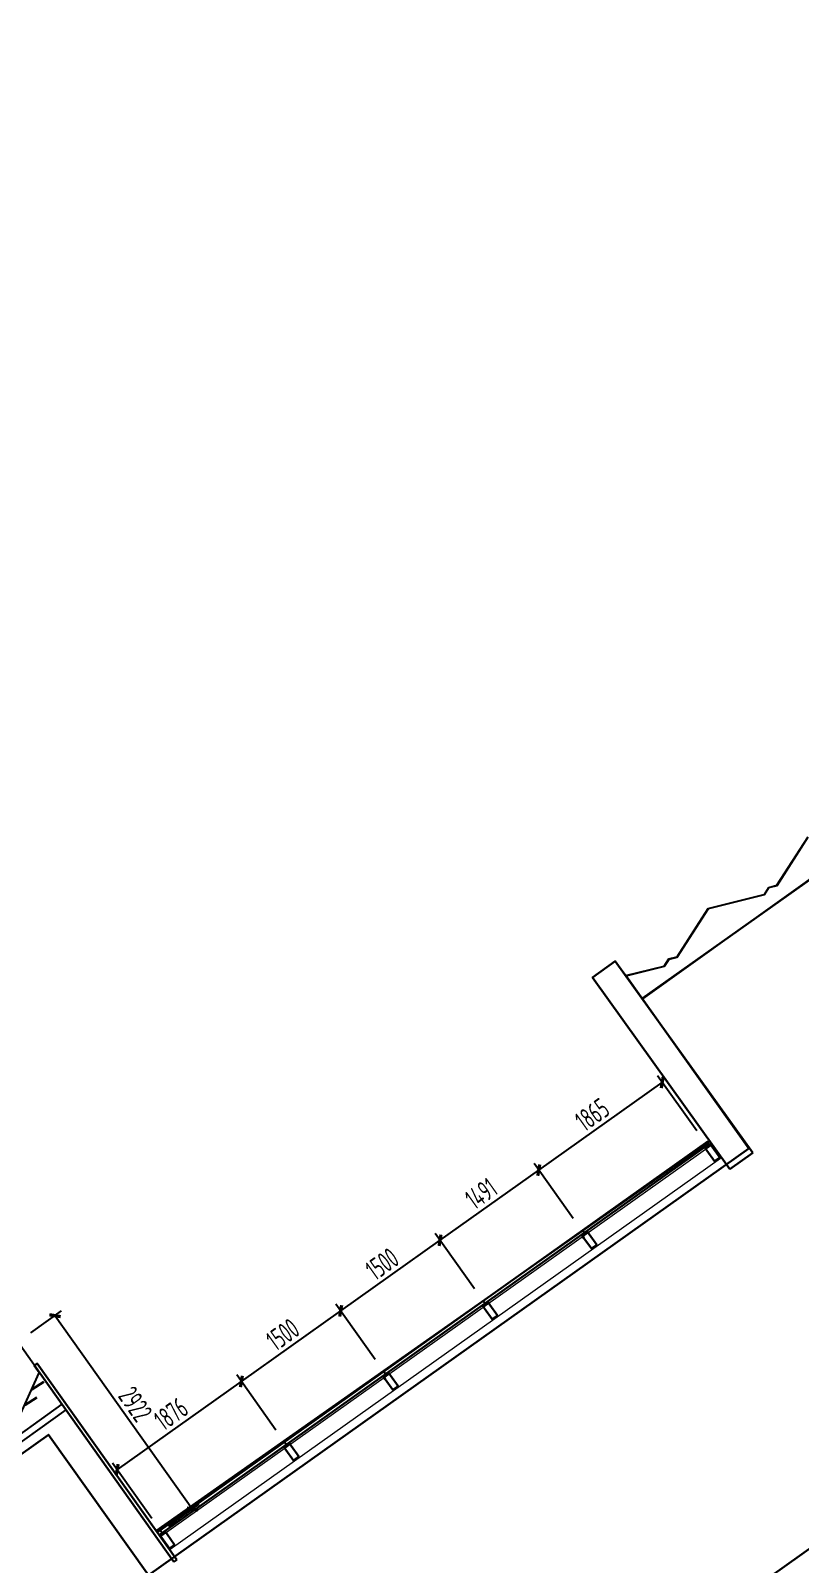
# Model space of a CAD drawing. Extents: x -936 to 12807311, y 101 to 1511157.
# Drawn here: x 12274448 to 12283921, y 1273290 to 1292177 of the extents above; entities that cross this region are included whole.
import ezdxf

# ---------------------------------------------------------------- set-up
doc = ezdxf.new("R2010")
doc.units = 0
doc.header["$LTSCALE"] = 1000
doc.header["$MEASUREMENT"] = 0
for name, color, linetype in [('PX-GLAZ-F2$0$1111111', 5, 'Continuous'), ('PX-GLAZ-F2$0$PX-GLAZ-F2$0$PX-GLAZ-F2$0$幕墙线', 104, 'Continuous'), ('PX-GLAZ-F2$0$PX-GLAZ-F2$0$绿化', 3, 'Continuous'), ('PX-GLAZ-F2$0$PX-PLAN-F2-T1$0$A-DIMS-150', 1, 'Continuous')]:
    doc.layers.add(name, color=color, linetype=linetype)
for name, color, linetype, lineweight in [('PX-GLAZ-F2$0$PX-GLAZ-F2$0$_EDO-ALUMINIUM-SECTION', 90, 'Continuous', 30), ('PX-GLAZ-F2$0$PX-GLAZ-F2$0$_EDO-ALUMINIUM-VIEW', 94, 'Continuous', 18), ('PX-GLAZ-F2$0$PX-GLAZ-F2$0$PX-GLAZ-F2$0$板边线', 36, 'Continuous', 30), ('PX-GLAZ-F2$0$PX-GLAZ-F2$0$板边线', 36, 'Continuous', 30), ('PX-GLAZ-F2$0$PX-GLAZ-F3$0$_EDO-ALUMINIUM-SECTION', 90, 'Continuous', 30), ('PX-GLAZ-F2$0$PX-GLAZ-F3$0$_EDO-GLASS-SECTION', 130, 'Continuous', 30)]:
    doc.layers.add(name, color=color, linetype=linetype, lineweight=lineweight)
doc.styles.add('PX-GLAZ-F2$0$PX-PLAN-F2-T1$0$XD2008_T3', font='xd-hzs.shx', dxfattribs={"width": 0.7, "bigfont": 'xd-hztxt.shx'})
doc.dimstyles.new('PX-GLAZ-F2$0$PX-PLAN-F2-T1$0$XD300$0&&100', dxfattribs={"dimtxt": 250, "dimasz": 100, "dimexe": 100, "dimexo": 200, "dimgap": 50, "dimtad": 1, "dimdec": 0, "dimzin": 0, "dimdsep": 46, "dimtxsty": 'PX-GLAZ-F2$0$PX-PLAN-F2-T1$0$XD2008_T3', "dimblk": 'PX-GLAZ-F2$0$PX-PLAN-F2-T1$0$_ArchTick', "dimcen": 0.09, "dimclrt": 4, "dimazin": 2, "dimtfac": 1, "dimtdec": 0, "dimtix": 1, "dimtmove": 2, "dimatfit": 3, "dimfxl": 0, "dimtolj": 1, "dimtzin": 0, "dimarcsym": 0})

# ---------------------------------------------------------------- blocks, each defined once
blk = doc.blocks.new('PX-GLAZ-F2$0$PX-GLAZ-F3$0$标准块')
at = {"layer": 'PX-GLAZ-F2$0$PX-GLAZ-F3$0$_EDO-ALUMINIUM-SECTION'}
blk.add_line((0, 0), (0, -49, 0), dxfattribs=at)
at = {"layer": 'PX-GLAZ-F2$0$PX-GLAZ-F3$0$_EDO-ALUMINIUM-SECTION', "extrusion": (1.58294e-17, 0.001776, 0.999998)}
blk.add_lwpolyline([(40, -52), (40, -88), (40, -249), (-40, -249), (-40, -88), (-40, -49), (40, -49)], close=True, dxfattribs=at)
blk = doc.blocks.new('PX-GLAZ-F2$0$PX-PLAN-F2-T1$0$_ArchTick')
at = {"color": 0, "linetype": 'ByBlock', "const_width": 0.4}
blk.add_lwpolyline([(-0.5, -0.5), (0.5, 0.5)], dxfattribs=at)
blk = doc.blocks.new('*D696')
at = {"layer": 'Defpoints', "color": 0, "transparency": 16777216}
for p in [(12274074, 1276330), (12274778, 1275335), (12261101, 1265669, 41)]:
    blk.add_point(p, dxfattribs=at)
at = {"layer": 'PX-GLAZ-F2$0$PX-PLAN-F2-T1$0$A-DIMS-150', "color": 0, "lineweight": -2, "transparency": 16777216}
for p, q in [((12274662, 1275499), (12274017, 1276412)), ((12260398, 1266663), (12274074, 1276330)), ((12260986, 1265832), (12260340, 1266745))]:
    blk.add_line(p, q, dxfattribs=at)
at = {"layer": 'PX-GLAZ-F2$0$PX-PLAN-F2-T1$0$A-DIMS-150', "color": 0, "lineweight": -2, "transparency": 16777216, "xscale": 100, "yscale": 100, "zscale": 100}
for p, rotation in [((12274074, 1276330), 35.25309317688425), ((12260398, 1266663), 215.2530931768843)]:
    blk.add_blockref('PX-GLAZ-F2$0$PX-PLAN-F2-T1$0$_ArchTick', p, dxfattribs=dict(at, rotation=rotation))
at = {"layer": 'PX-GLAZ-F2$0$PX-PLAN-F2-T1$0$A-DIMS-150', "color": 4, "transparency": 16777216, "insert": (12267135, 1271640), "char_height": 250, "attachment_point": 5, "rotation": 35.2531, "style": 'PX-GLAZ-F2$0$PX-PLAN-F2-T1$0$XD2008_T3'}
blk.add_mtext('\\A1;16118(EQ16)', dxfattribs=at)
blk = doc.blocks.new('*D697')
at = {"layer": 'Defpoints', "color": 0, "transparency": 16777216}
for p in [(12274287, 1276025, 3033), (12276440, 1273971), (12275980, 1273644, 3074)]:
    blk.add_point(p, dxfattribs=at)
at = {"layer": 'PX-GLAZ-F2$0$PX-PLAN-F2-T1$0$A-DIMS-150', "color": 0, "lineweight": -2, "transparency": 16777216}
for p, q in [((12274450, 1276141), (12274828, 1276410)), ((12274747, 1276352), (12276440, 1273971)), ((12276143, 1273760), (12276522, 1274029))]:
    blk.add_line(p, q, dxfattribs=at)
at = {"layer": 'PX-GLAZ-F2$0$PX-PLAN-F2-T1$0$A-DIMS-150', "color": 0, "lineweight": -2, "transparency": 16777216, "xscale": 100, "yscale": 100, "zscale": 100}
for p, rotation in [((12274747, 1276352), 125.4128997881651), ((12276440, 1273971), 305.412899788165)]:
    blk.add_blockref('PX-GLAZ-F2$0$PX-PLAN-F2-T1$0$_ArchTick', p, dxfattribs=dict(at, rotation=rotation))
at = {"layer": 'PX-GLAZ-F2$0$PX-PLAN-F2-T1$0$A-DIMS-150', "color": 4, "transparency": 16777216, "insert": (12275736, 1275263), "char_height": 250, "attachment_point": 5, "rotation": 305.4129, "style": 'PX-GLAZ-F2$0$PX-PLAN-F2-T1$0$XD2008_T3'}
blk.add_mtext('\\A1;2922', dxfattribs=at)
blk = doc.blocks.new('*D601')
at = {"layer": 'Defpoints', "color": 0, "transparency": 16777216}
for p in [(12277041, 1275542), (12277583, 1274780, 42), (12276054, 1273693, 41)]:
    blk.add_point(p, dxfattribs=at)
at = {"layer": 'PX-GLAZ-F2$0$PX-PLAN-F2-T1$0$A-DIMS-150', "color": 0, "lineweight": -2, "transparency": 16777216}
for p, q in [((12277467, 1274943), (12276983, 1275624)), ((12275512, 1274455), (12277041, 1275542)), ((12275938, 1273856), (12275454, 1274537))]:
    blk.add_line(p, q, dxfattribs=at)
at = {"layer": 'PX-GLAZ-F2$0$PX-PLAN-F2-T1$0$A-DIMS-150', "color": 0, "lineweight": -2, "transparency": 16777216, "xscale": 100, "yscale": 100, "zscale": 100}
for p, rotation in [((12277041, 1275542), 35.4082234168192), ((12275512, 1274455), 215.4082234168192)]:
    blk.add_blockref('PX-GLAZ-F2$0$PX-PLAN-F2-T1$0$_ArchTick', p, dxfattribs=dict(at, rotation=rotation))
at = {"layer": 'PX-GLAZ-F2$0$PX-PLAN-F2-T1$0$A-DIMS-150', "color": 4, "transparency": 16777216, "insert": (12276175, 1275141), "char_height": 250, "attachment_point": 5, "rotation": 35.4082, "style": 'PX-GLAZ-F2$0$PX-PLAN-F2-T1$0$XD2008_T3'}
blk.add_mtext('\\A1;1876', dxfattribs=at)
blk = doc.blocks.new('*D546')
at = {"layer": 'Defpoints', "color": 0, "transparency": 16777216}
for p in [(12278263, 1276411), (12278805, 1275649, 41), (12277583, 1274780, 42)]:
    blk.add_point(p, dxfattribs=at)
at = {"layer": 'PX-GLAZ-F2$0$PX-PLAN-F2-T1$0$A-DIMS-150', "color": 0, "lineweight": -2, "transparency": 16777216}
for p, q in [((12277041, 1275542), (12278263, 1276411)), ((12278689, 1275812), (12278205, 1276493)), ((12277467, 1274943), (12276983, 1275624))]:
    blk.add_line(p, q, dxfattribs=at)
at = {"layer": 'PX-GLAZ-F2$0$PX-PLAN-F2-T1$0$A-DIMS-150', "color": 0, "lineweight": -2, "transparency": 16777216, "xscale": 100, "yscale": 100, "zscale": 100}
for p, rotation in [((12278263, 1276411), 35.40822341681918), ((12277041, 1275542), 215.4082234168192)]:
    blk.add_blockref('PX-GLAZ-F2$0$PX-PLAN-F2-T1$0$_ArchTick', p, dxfattribs=dict(at, rotation=rotation))
at = {"layer": 'PX-GLAZ-F2$0$PX-PLAN-F2-T1$0$A-DIMS-150', "color": 4, "transparency": 16777216, "insert": (12277550, 1276119), "char_height": 250, "attachment_point": 5, "rotation": 35.4082, "style": 'PX-GLAZ-F2$0$PX-PLAN-F2-T1$0$XD2008_T3'}
blk.add_mtext('\\A1;1500', dxfattribs=at)
blk = doc.blocks.new('*D547')
at = {"layer": 'Defpoints', "color": 0, "transparency": 16777216}
for p in [(12279486, 1277280), (12280027, 1276519, 42), (12278805, 1275649, 41)]:
    blk.add_point(p, dxfattribs=at)
at = {"layer": 'PX-GLAZ-F2$0$PX-PLAN-F2-T1$0$A-DIMS-150', "color": 0, "lineweight": -2, "transparency": 16777216}
for p, q in [((12279911, 1276682), (12279428, 1277362)), ((12278263, 1276411), (12279486, 1277280)), ((12278689, 1275812), (12278205, 1276493))]:
    blk.add_line(p, q, dxfattribs=at)
at = {"layer": 'PX-GLAZ-F2$0$PX-PLAN-F2-T1$0$A-DIMS-150', "color": 0, "lineweight": -2, "transparency": 16777216, "xscale": 100, "yscale": 100, "zscale": 100}
for p, rotation in [((12279486, 1277280), 35.40822341681918), ((12278263, 1276411), 215.4082234168192)]:
    blk.add_blockref('PX-GLAZ-F2$0$PX-PLAN-F2-T1$0$_ArchTick', p, dxfattribs=dict(at, rotation=rotation))
at = {"layer": 'PX-GLAZ-F2$0$PX-PLAN-F2-T1$0$A-DIMS-150', "color": 4, "transparency": 16777216, "insert": (12278773, 1276988), "char_height": 250, "attachment_point": 5, "rotation": 35.4082, "style": 'PX-GLAZ-F2$0$PX-PLAN-F2-T1$0$XD2008_T3'}
blk.add_mtext('\\A1;1500', dxfattribs=at)
blk = doc.blocks.new('*D548')
at = {"layer": 'Defpoints', "color": 0, "transparency": 16777216}
for p in [(12280701, 1278144), (12281239, 1277386), (12280027, 1276519, 42)]:
    blk.add_point(p, dxfattribs=at)
at = {"layer": 'PX-GLAZ-F2$0$PX-PLAN-F2-T1$0$A-DIMS-150', "color": 0, "lineweight": -2, "transparency": 16777216}
for p, q in [((12279486, 1277280), (12280701, 1278144)), ((12281123, 1277549), (12280643, 1278225)), ((12279911, 1276682), (12279428, 1277362))]:
    blk.add_line(p, q, dxfattribs=at)
at = {"layer": 'PX-GLAZ-F2$0$PX-PLAN-F2-T1$0$A-DIMS-150', "color": 0, "lineweight": -2, "transparency": 16777216, "xscale": 100, "yscale": 100, "zscale": 100}
for p, rotation in [((12280701, 1278144), 35.40822341681918), ((12279486, 1277280), 215.4082234168192)]:
    blk.add_blockref('PX-GLAZ-F2$0$PX-PLAN-F2-T1$0$_ArchTick', p, dxfattribs=dict(at, rotation=rotation))
at = {"layer": 'PX-GLAZ-F2$0$PX-PLAN-F2-T1$0$A-DIMS-150', "color": 4, "transparency": 16777216, "insert": (12279992, 1277855), "char_height": 250, "attachment_point": 5, "rotation": 35.4082, "style": 'PX-GLAZ-F2$0$PX-PLAN-F2-T1$0$XD2008_T3'}
blk.add_mtext('\\A1;1491', dxfattribs=at)
blk = doc.blocks.new('*D549')
at = {"layer": 'Defpoints', "color": 0, "transparency": 16777216}
for p in [(12282221, 1279224), (12282760, 1278465, 41), (12281239, 1277386)]:
    blk.add_point(p, dxfattribs=at)
at = {"layer": 'PX-GLAZ-F2$0$PX-PLAN-F2-T1$0$A-DIMS-150', "color": 0, "lineweight": -2, "transparency": 16777216}
for p, q in [((12280701, 1278144), (12282221, 1279224)), ((12282645, 1278628), (12282163, 1279306)), ((12281123, 1277549), (12280643, 1278225))]:
    blk.add_line(p, q, dxfattribs=at)
at = {"layer": 'PX-GLAZ-F2$0$PX-PLAN-F2-T1$0$A-DIMS-150', "color": 0, "lineweight": -2, "transparency": 16777216, "xscale": 100, "yscale": 100, "zscale": 100}
for p, rotation in [((12282221, 1279224), 35.40822341681918), ((12280701, 1278144), 215.4082234168192)]:
    blk.add_blockref('PX-GLAZ-F2$0$PX-PLAN-F2-T1$0$_ArchTick', p, dxfattribs=dict(at, rotation=rotation))
at = {"layer": 'PX-GLAZ-F2$0$PX-PLAN-F2-T1$0$A-DIMS-150', "color": 4, "transparency": 16777216, "insert": (12281359, 1278827), "char_height": 250, "attachment_point": 5, "rotation": 35.4082, "style": 'PX-GLAZ-F2$0$PX-PLAN-F2-T1$0$XD2008_T3'}
blk.add_mtext('\\A1;1865', dxfattribs=at)
blk = doc.blocks.new('PX-GLAZ-F2')
at = {"layer": 'PX-GLAZ-F2$0$1111111', "color": 2}
for p, q in [((12274832.1, 1275260.8, -3.4), (12261328.5, 1265591.4)), ((12274880.3, 1275192.9, -3.4), (12261295.6, 1265465.5, 0))]:
    blk.add_line(p, q, dxfattribs=at)
at = {"layer": 'PX-GLAZ-F2$0$PX-GLAZ-F2$0$_EDO-ALUMINIUM-SECTION'}
for p, q in [((12281361.1, 1280517.4), (12281643.5, 1280719.6)), ((12281643.5, 1280719.6), (12283334.4, 1278357.9)), ((12283052, 1278155.7), (12281361.1, 1280517.4)), ((12283334.4, 1278357.9), (12283052, 1278155.7)), ((12274608.4, 1275536.8, -3.1), (12274460.2, 1275441.4, -3.1)), ((12274521.6, 1275345.4, -3.1), (12274373.4, 1275250.1, -3.1))]:
    blk.add_line(p, q, dxfattribs=at)
at = {"layer": 'PX-GLAZ-F2$0$PX-GLAZ-F2$0$_EDO-ALUMINIUM-VIEW'}
for points, elevation in [([(12282823.2, 1278449.5), (12276047.8, 1273632.3)], 41.4), ([(12282939, 1278286.4), (12276165.9, 1273470.8)], 41.5)]:
    blk.add_lwpolyline(points, dxfattribs=dict(at, elevation=elevation))
at = {"layer": 'PX-GLAZ-F2$0$PX-GLAZ-F2$0$PX-GLAZ-F2$0$幕墙线'}
blk.add_lwpolyline([(12274286.6, 1275058.7), (12274553.2, 1275646.3), (12274489.6, 1275735.7), (12274526.9, 1275762.3), (12275992.5, 1273703), (12282806.9, 1278498.1), (12281362.1, 1280518), (12281643.5, 1280719.6), (12281772.5, 1280539.4), (12282246.1, 1280657.5), (12282302.9, 1280745.8), (12282404.8, 1280771.2), (12282788.1, 1281367.9), (12283476.2, 1281539.5), (12283532.2, 1281626.8), (12283632.9, 1281651.9), (12284016.9, 1282249.6)], dxfattribs=at)
at = {"layer": 'PX-GLAZ-F2$0$PX-GLAZ-F2$0$PX-GLAZ-F2$0$板边线'}
blk.add_lwpolyline([(12326283.4, 1261184.7), (12323228.6, 1261701.7), (12323315.8, 1262203.3), (12317294.3, 1263217.6), (12319640.3, 1277121), (12307511.4, 1279167.1), (12302099.9, 1280079.9), (12299596.5, 1280502.3), (12298763.9, 1275572.2, -0.4141182), (12297611.4, 1274752.5), (12290486.8, 1275954.5, -0.1989507), (12287243.8, 1277987.3), (12284364.5, 1281953.7), (12281975.1, 1280259.9), (12283288.6, 1278411.6), (12275895.8, 1273155.4), (12274664.9, 1274886), (12258588.5, 1263452.6, 0.4131972)], format="xyb", dxfattribs=at)
blk.add_lwpolyline([(12281567.1, 1271727.6), (12279749.5, 1270434.7, 0.1989124), (12279017.9, 1269267.4), (12277039, 1257535.9, 0.4141848), (12278514.5, 1255461.7), (12285860.5, 1254222.4, 0.4141818), (12287934.8, 1255697.6), (12288371.3, 1258198.8), (12287217.9, 1259820.3), (12289744.1, 1261617.1), (12289088.8, 1262538.4), (12289782.9, 1266649.7, 0.1989405), (12289474.8, 1267992.7), (12285834.2, 1273111, 0.4214131), (12284096.5, 1273526.7)], format="xyb", close=True, dxfattribs=at)
at = {"layer": 'PX-GLAZ-F2$0$PX-GLAZ-F2$0$板边线'}
blk.add_lwpolyline([(12281567.1, 1271727.6), (12279749.5, 1270434.7, 0.1989124), (12279017.9, 1269267.4), (12277155.5, 1258226.2, 0.4142032), (12279204.7, 1255345.3), (12285174.1, 1254338.2, 0.4125659), (12288052.8, 1256373.5), (12288371.3, 1258198.8), (12287217.9, 1259820.3), (12289744.1, 1261617.1), (12289088.8, 1262538.4), (12289782.9, 1266649.7, 0.1989405), (12289474.8, 1267992.7), (12285834.2, 1273111, 0.4214131), (12284096.5, 1273526.7)], format="xyb", close=True, dxfattribs=at)
at = {"layer": 'PX-GLAZ-F2$0$PX-GLAZ-F2$0$绿化'}
blk.add_line((12282122.9, 1280050, -11021.6), (12281772.5, 1280539.4), dxfattribs=at)
for points in [[(12281772.5, 1280539.4), (12282246.1, 1280657.5), (12282302.9, 1280745.8), (12282404.8, 1280771.2), (12282788.1, 1281367.9), (12283476.2, 1281539.5), (12283532.2, 1281626.8), (12283632.9, 1281651.9), (12284016.9, 1282249.6)], [(12281773.3, 1280536.5), (12282248, 1280654.9), (12282304.8, 1280743.2), (12282406.6, 1280768.6), (12282789.9, 1281365.3), (12283478, 1281536.9), (12283534.1, 1281624.2), (12283634.8, 1281649.3), (12284018.7, 1282247)]]:
    blk.add_lwpolyline(points, dxfattribs=at)
at = {"layer": 'PX-GLAZ-F2$0$PX-GLAZ-F2$0$绿化', "elevation": -6498.4}
blk.add_lwpolyline([(12301062.5, 1290089.8), (12301215.8, 1291015, 0.2634262), (12296878.2, 1290918.1), (12281977.4, 1280253.3)], format="xyb", dxfattribs=at)
at = {"layer": 'PX-GLAZ-F2$0$PX-GLAZ-F3$0$_EDO-ALUMINIUM-SECTION'}
for p, q in [((12274527.6, 1275762.8, 41.4), (12274493, 1275738.1)), ((12274493, 1275738.1, 41.4), (12276209.7, 1273321.7)), ((12276245.6, 1273347.2), (12274527.6, 1275762.8, 41.4)), ((12276209.7, 1273321.7), (12276245.6, 1273347.2))]:
    blk.add_line(p, q, dxfattribs=at)
at = {"layer": 'PX-GLAZ-F2$0$PX-GLAZ-F3$0$_EDO-GLASS-SECTION'}
for points in [[(12282785.2, 1278503.1), (12276009.8, 1273685.9)], [(12282808.4, 1278470.5), (12276033, 1273653.3)]]:
    blk.add_lwpolyline(points, dxfattribs=at)
at = {"layer": 'PX-GLAZ-F2$0$PX-GLAZ-F3$0$_EDO-ALUMINIUM-SECTION', "extrusion": (0.001629, -0.001021, 0.999998), "rotation": 35.413357928488}
for p in [(12282731.3, 1278502.6, 21691.2), (12281222.3, 1277423.2, 18698.6), (12279999.8, 1276554, 18697.5), (12278777.3, 1275684.9, 18696.1), (12276026.1, 1273728.9, 18693.8)]:
    blk.add_blockref('PX-GLAZ-F2$0$PX-GLAZ-F3$0$标准块', p, dxfattribs=at)
at = {"layer": 'PX-GLAZ-F2$0$PX-GLAZ-F3$0$_EDO-ALUMINIUM-SECTION', "extrusion": (0.000429806, -0.001874, 0.999998), "xscale": -0.9999999999999987, "rotation": 35.41317986634701}
blk.add_blockref('PX-GLAZ-F2$0$PX-GLAZ-F3$0$标准块', (12277569.9, 1274803.5, 2888.2), dxfattribs=at)
at = {"layer": 'PX-GLAZ-F2$0$PX-PLAN-F2-T1$0$A-DIMS-150'}
for base, p1, p2, picture, middle in [((12282220.5, 1279224.5), (12281239.4, 1277386), (12282760.4, 1278465, 41.4), '*D549', (12281359.2, 1278826.8)), ((12280700.6, 1278144), (12280027.1, 1276518.6, 41.5), (12281239.4, 1277386), '*D548', (12279991.7, 1277854.7)), ((12279485.6, 1277280.3), (12278804.7, 1275649.2, 41.2), (12280027.1, 1276518.6, 41.5), '*D547', (12278773, 1276988.4)), ((12278263.1, 1276411.2), (12277582.6, 1274779.5, 41.5), (12278804.7, 1275649.2, 41.2), '*D546', (12277550.4, 1276119.3))]:
    dim = blk.add_linear_dim(base=base, p1=p1, p2=p2, angle=215.40822, dimstyle='PX-GLAZ-F2$0$PX-PLAN-F2-T1$0$XD300$0&&100', dxfattribs=at)
    dim.commit()
    dim.dimension.update_dxf_attribs({"geometry": picture, "text_midpoint": middle})
dim = blk.add_aligned_dim(p1=(12261101.2, 1265668.6, 41.4), p2=(12274777.6, 1275335.2), distance=1218.2, text='16118(EQ16)', dimstyle='PX-GLAZ-F2$0$PX-PLAN-F2-T1$0$XD300$0&&100', dxfattribs=at)
dim.commit()
dim.dimension.update_dxf_attribs({"geometry": '*D696', "text_midpoint": (12267135.3, 1271639.7)})
for p1, p2, distance, picture, middle in [((12274286.8, 1276025.4), (12275980.2, 1273643.7, 41.4), 564.3, '*D697', (12275736, 1275262.9, -3032.8)), ((12276053.9, 1273692.8, 41.4), (12277582.6, 1274779.5, 41.5), 935.6, '*D601', (12276174.8, 1275141.4))]:
    dim = blk.add_aligned_dim(p1=p1, p2=p2, distance=distance, dimstyle='PX-GLAZ-F2$0$PX-PLAN-F2-T1$0$XD300$0&&100', dxfattribs=at)
    dim.commit()
    dim.dimension.update_dxf_attribs({"geometry": picture, "text_midpoint": middle})

msp = doc.modelspace()

# ---------------------------------------------------------------- block references
msp.add_blockref('PX-GLAZ-F2', (0, 0))

doc.saveas('drawing.dxf')
